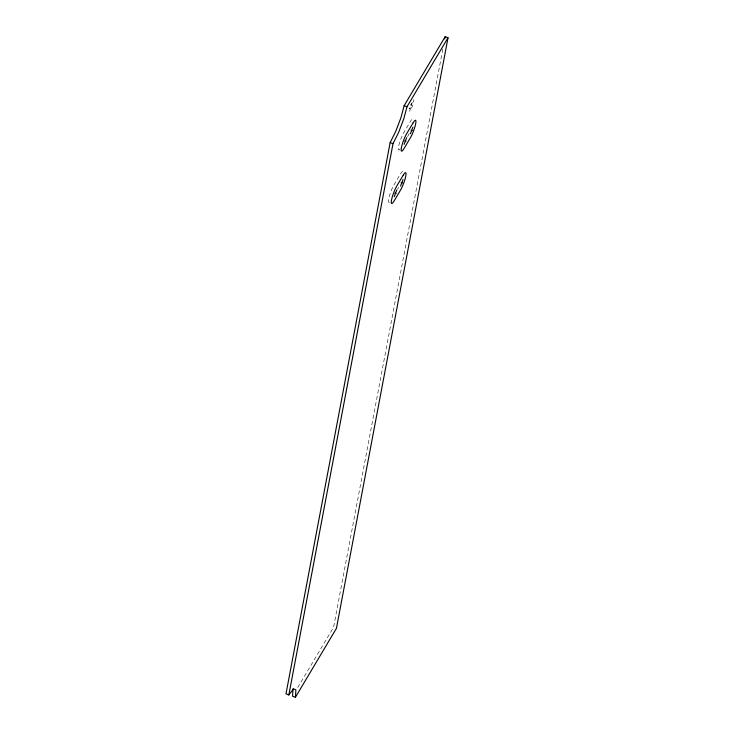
<?xml version="1.0" encoding="UTF-8"?>
<svg xmlns="http://www.w3.org/2000/svg" width="734" height="734" viewBox="0 0 734 734"><rect width="100%" height="100%" fill="white"/><g stroke="black" fill="none" stroke-linecap="round" stroke-linejoin="round"><path stroke-width="0.55" stroke-dasharray="3.67 2.75" d="M409.609 111.348C415.793 93.035 405.92 113.853 410.196 107.889M412.196 102.237C408.755 115.678 414.288 103.274 413.774 99.576M442.822 49.077L333.575 627.276L297.242 688.336M389.405 202.245A10.854 1.918 -69.2 0 1 389.158 196.785A10.854 1.918 -69.2 0 1 394.094 184.638L400.379 174.077A10.854 1.918 -69.2 0 1 402.782 171.554M398.58 187.344A10.854 1.918 -69.2 0 1 397.489 189.344M400.113 149.039A10.854 1.918 -69.2 0 1 398.764 145.589A10.854 1.918 -69.2 0 1 403.984 132.285L410.269 121.725A10.854 1.918 -69.2 0 1 412.673 119.211M409.205 133.441A10.854 1.918 -69.2 0 1 407.379 136.992"/><path stroke-width="1.1" d="M293.031 688.712L292.554 696.217L295.407 697.3L336.429 628.359L448.015 37.783L445.162 36.7L404.15 105.641L400.911 117.77L395.791 131.285L390.158 142.552L285.985 693.869L288.838 694.951L293.481 688.942L295.885 689.804L295.407 697.3M288.838 694.951L393.011 143.635L398.645 132.368L403.773 118.853L407.003 106.724L448.015 37.783M444.74 38.948L445.162 36.7M404.14 144.323L406.654 137.689M410.425 133.753L412.939 127.129M394.25 196.666L396.764 190.042M400.535 186.106L403.049 179.481M411.086 130.23L412.269 130.652M404.81 140.8L405.985 141.222M401.195 182.583L402.379 183.005M394.91 193.143L396.094 193.565M404.15 105.641L407.003 106.724M390.158 142.552L393.011 143.635M413.123 122.807L406.838 133.368A10.854 1.918 -69.2 0 0 401.397 147.727A10.854 1.918 -69.2 0 0 403.957 148.644L410.242 138.075A10.854 1.918 -69.2 0 0 415.683 123.725A10.854 1.918 -69.2 0 0 413.123 122.807M403.232 175.16L396.947 185.72A10.854 1.918 -69.2 0 0 391.506 200.079A10.854 1.918 -69.2 0 0 394.066 200.988L400.342 190.427A10.854 1.918 -69.2 0 0 405.783 176.068A10.854 1.918 -69.2 0 0 403.232 175.16"/></g></svg>
